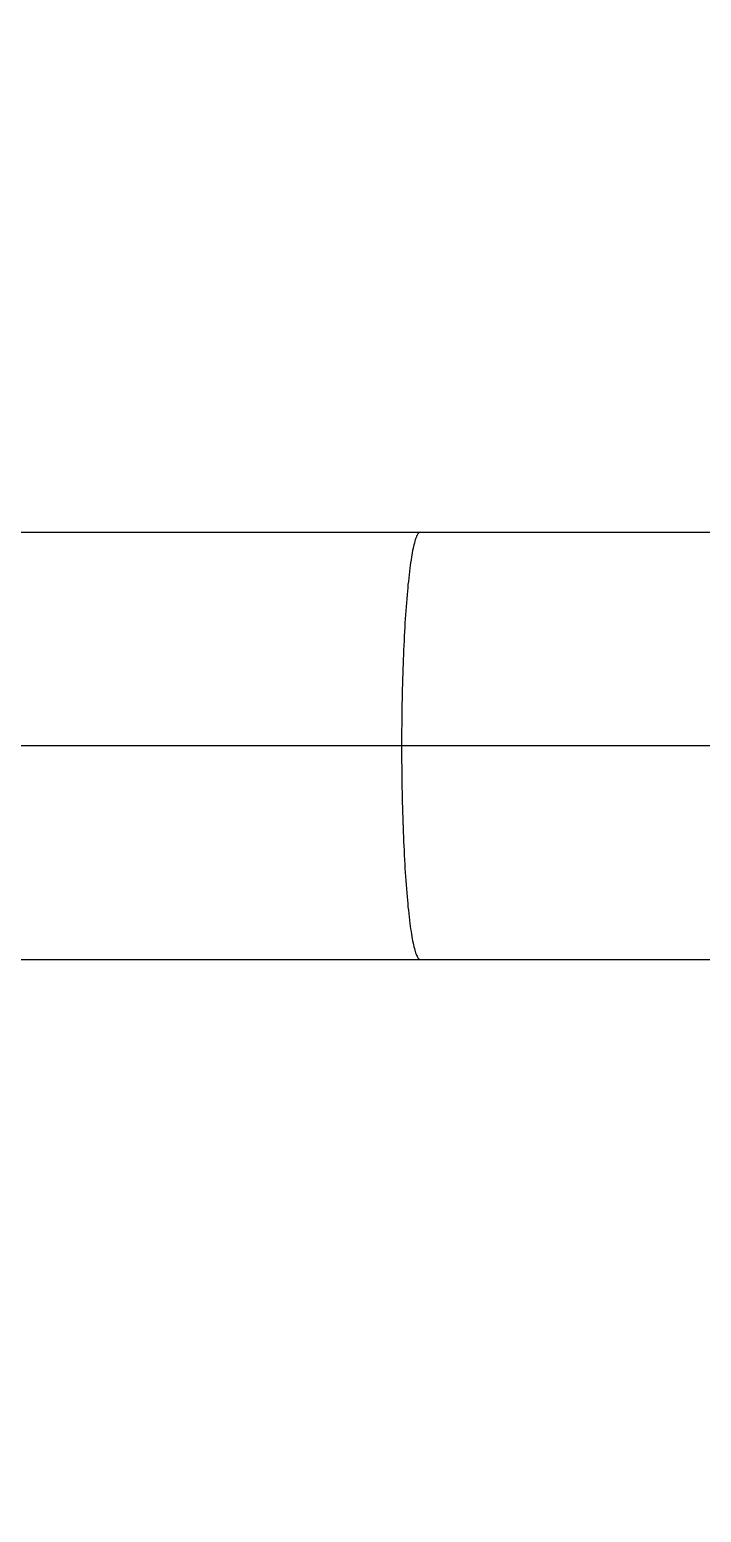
# Model space of a CAD drawing. Header units: millimetres. Extents: x 18456 to 179493, y -203649 to 469211.
# Drawn here: x 127691.6 to 127721.5, y -179268.2 to -179202.3 of the extents above; entities that cross this region are included whole.
import ezdxf

# ---------------------------------------------------------------- set-up
doc = ezdxf.new("R2010")
doc.units = ezdxf.units.MM
doc.layers.add('X-평면도(기본형)$0$FUR', color=6, linetype='Continuous', true_color=0xff00ff)

# ---------------------------------------------------------------- blocks, each defined once
blk = doc.blocks.new('X-평면도(기본형)$0$A$C5C7666B6')
at = {"layer": 'X-평면도(기본형)$0$FUR'}
for p, q in [((94.3, 134.855), (499.834, 134.855)), ((94.3, 115.855), (499.834, 115.855))]:
    blk.add_line(p, q, dxfattribs=at)
at = {"layer": 'X-평면도(기본형)$0$FUR', "color": 1, "true_color": 0xff0000}
blk.add_line((600.324, 125.355), (-4.7, 125.355), dxfattribs=at)
at = {"layer": 'X-평면도(기본형)$0$FUR'}
for points, knots in [([(406.149, 134.862), (406.731, 140.973), (409.024, 153.115), (415.727, 170.366), (425.471, 186.097), (437.924, 199.766), (452.663, 210.913), (469.193, 219.156), (486.942, 224.218), (499.208, 225.355), (505.325, 225.355)], [0, 0, 0, 0, 18.415624, 36.824706, 55.223913, 73.611239, 91.986273, 110.35026, 128.705955, 147.057143, 147.057143, 147.057143, 147.057143]), ([(407.984, 134.862), (408.565, 140.842), (410.83, 152.721), (417.417, 169.594), (426.974, 184.977), (439.175, 198.342), (453.609, 209.239), (469.79, 217.297), (487.161, 222.243), (499.165, 223.355), (505.151, 223.355)], [0, 0, 0, 0, 18.024148, 36.041604, 54.04899, 72.044278, 90.027058, 107.998602, 125.961713, 143.92024, 143.92024, 143.92024, 143.92024]), ([(505.325, 25.355), (499.208, 25.355), (486.942, 26.493), (469.193, 31.554), (452.663, 39.798), (437.924, 50.945), (425.471, 64.614), (415.727, 80.345), (409.024, 97.596), (406.731, 109.738), (406.149, 115.849)], [0, 0, 0, 0, 18.351189, 36.706883, 55.070871, 73.445905, 91.833231, 110.232439, 128.641521, 147.057145, 147.057145, 147.057145, 147.057145]), ([(505.151, 27.355), (499.165, 27.355), (487.161, 28.467), (469.79, 33.414), (453.609, 41.472), (439.175, 52.368), (426.974, 65.733), (417.417, 81.116), (410.83, 97.989), (408.565, 109.869), (407.984, 115.849)], [0, 0, 0, 0, 17.958527, 35.921638, 53.893182, 71.875962, 89.87125, 107.878636, 125.896092, 143.92024, 143.92024, 143.92024, 143.92024])]:
    blk.add_open_spline(points, degree=3, knots=knots, dxfattribs=at)
at = {"layer": 'X-평면도(기본형)$0$FUR', "color": 8, "true_color": 0x808080}
for points, knots in [([(412.465, 134.861), (413.043, 140.544), (415.247, 151.828), (421.571, 167.846), (430.704, 182.442), (442.338, 195.117), (456.083, 205.449), (471.478, 213.087), (487.999, 217.776), (499.412, 218.83), (505.104, 218.83)], [0, 0, 0, 0, 17.136555, 34.266821, 51.387695, 68.497328, 85.595364, 102.682998, 119.762829, 136.838426, 136.838426, 136.838426, 136.838426]), ([(413.347, 134.861), (413.925, 140.481), (416.115, 151.639), (422.383, 167.474), (431.425, 181.902), (442.939, 194.431), (456.536, 204.642), (471.763, 212.191), (488.102, 216.824), (499.388, 217.866), (505.017, 217.866)], [0, 0, 0, 0, 16.947784, 33.889198, 50.821122, 67.741691, 84.650551, 101.54891, 118.439395, 135.325608, 135.325608, 135.325608, 135.325608]), ([(464.414, 134.855), (464.383, 134.855), (464.333, 134.817), (464.288, 134.748), (464.229, 134.628), (464.163, 134.42), (464.088, 134.106), (464.017, 133.708), (463.919, 133.022), (463.815, 131.989), (463.716, 130.567), (463.642, 128.945), (463.596, 127.185), (463.586, 125.973), (463.586, 125.355)], [0, 0, 0, 0, 0.09316, 0.163051, 0.252255, 0.492104, 0.815368, 1.220683, 1.705011, 2.893102, 4.336378, 5.98058, 7.763309, 9.616764, 9.616764, 9.616764, 9.616764]), ([(463.586, 125.355), (463.586, 124.738), (463.596, 123.525), (463.642, 121.766), (463.716, 120.144), (463.815, 118.722), (463.919, 117.688), (464.017, 117.003), (464.088, 116.605), (464.163, 116.29), (464.229, 116.083), (464.288, 115.963), (464.333, 115.894), (464.383, 115.855), (464.414, 115.855)], [0, 0, 0, 0, 1.853456, 3.636185, 5.280387, 6.723662, 7.911753, 8.396081, 8.801396, 9.12466, 9.364509, 9.453713, 9.523605, 9.616764, 9.616764, 9.616764, 9.616764]), ([(505.104, 31.881), (499.412, 31.881), (487.999, 32.935), (471.478, 37.623), (456.083, 45.262), (442.338, 55.593), (430.704, 68.269), (421.571, 82.865), (415.247, 98.882), (413.043, 110.167), (412.465, 115.85)], [0, 0, 0, 0, 17.075597, 34.155429, 51.243062, 68.341099, 85.450732, 102.571607, 119.701872, 136.838428, 136.838428, 136.838428, 136.838428]), ([(505.017, 32.845), (499.388, 32.845), (488.102, 33.886), (471.763, 38.52), (456.536, 46.069), (442.939, 56.28), (431.425, 68.808), (422.383, 83.236), (416.115, 99.072), (413.925, 110.23), (413.347, 115.849)], [0, 0, 0, 0, 16.886213, 33.776697, 50.675057, 67.583917, 84.504486, 101.436409, 118.377824, 135.325608, 135.325608, 135.325608, 135.325608])]:
    blk.add_open_spline(points, degree=3, knots=knots, dxfattribs=at)
blk = doc.blocks.new('X-평면도(기본형)$0$A$C019C01BD')
at = {"layer": 'X-평면도(기본형)$0$FUR', "xscale": -1, "rotation": 90}
blk.add_blockref('X-평면도(기본형)$0$A$C5C7666B6', (198.484, 1200.297), dxfattribs=at)
blk = doc.blocks.new('X-평면도(기본형)$0$ba17001400')
at = {"layer": 'X-평면도(기본형)$0$FUR', "linetype": 'ByBlock', "rotation": 180}
blk.add_blockref('X-평면도(기본형)$0$A$C019C01BD', (1923.129, 1500.297), dxfattribs=at)

msp = doc.modelspace()

# ---------------------------------------------------------------- block references
at = {"xscale": -1, "rotation": 270}
msp.add_blockref('X-평면도(기본형)$0$ba17001400', (126944.568, -181084.154), dxfattribs=at)

doc.saveas('drawing.dxf')
